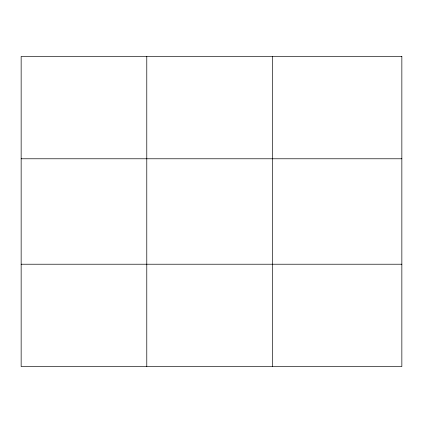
<?xml version="1.0" encoding="UTF-8"?>
<svg xmlns="http://www.w3.org/2000/svg" width="423" height="423" viewBox="0 0 423 423"><rect width="100%" height="100%" fill="white"/><g stroke="black" fill="none" stroke-linecap="round" stroke-linejoin="round"><path stroke-width="0.63" d="M146.781 366.567L146.781 56.433M272.412 366.567L272.412 56.433M21.15 158.778L401.85 158.778M21.15 264.222L401.85 264.222M401.85 56.433L401.85 366.567L21.15 366.567L21.15 56.433L401.85 56.433"/></g></svg>
